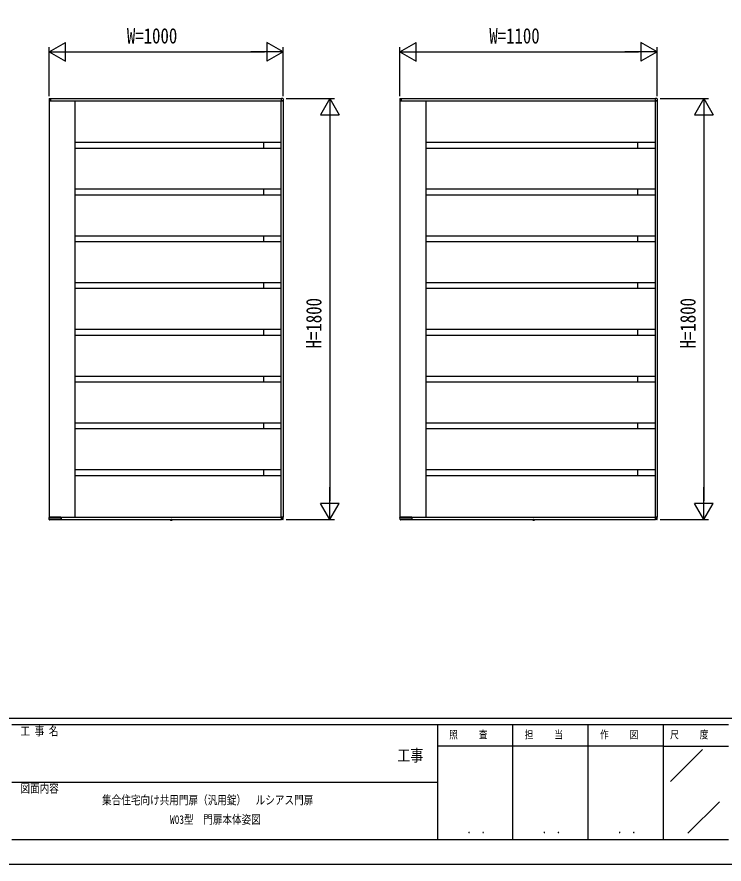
# Model space of a CAD drawing. Units: millimetres on the paper. Extents: x -297 to 297, y -210 to 210.
# Drawn here: x -1.9 to 149.3, y -210 to -28.9 of the extents above; entities that cross this region are included whole.
import ezdxf
from ezdxf.enums import TextEntityAlignment as Align

# ---------------------------------------------------------------- set-up
doc = ezdxf.new("R2010")
doc.units = ezdxf.units.MM
for name, color, linetype in [('0-1_USER1', 3, 'Continuous'), ('0-2_YKK_A1', 4, 'Continuous'), ('0-3_YKK_D', 6, 'Continuous'), ('0-4_YKK_ZWAK', 7, 'Continuous')]:
    doc.layers.add(name, color=color, linetype=linetype)
doc.styles.add('ＭＳ ゴシック', font='')
doc.styles.get('ＭＳ ゴシック').set_extended_font_data('MS Gothic')

msp = doc.modelspace()

# ---------------------------------------------------------------- linework, layer by layer
at = {"layer": '0-2_YKK_A1'}
for p, q in [((4.986, -46.417), (4.986, -46.823)), ((5.011, -46.848), (5.011, -135.848)), ((5.011, -46.848), (55.011, -46.848)), ((5.011, -46.848), (5.346, -46.848)), ((5.057, -46.342), (5.335, -46.325)), ((5.346, -46.848), (5.346, -46.848)), ((5.361, -46.348), (54.661, -46.348)), ((5.361, -46.848), (5.361, -46.348)), ((5.361, -46.833), (5.361, -46.35)), ((10.511, -46.848), (10.511, -135.848)), ((54.561, -46.848), (54.561, -135.848)), ((54.661, -46.848), (54.661, -46.348)), ((54.661, -46.833), (54.661, -46.35)), ((55.011, -46.848), (54.676, -46.848)), ((54.676, -46.848), (54.676, -46.848)), ((54.966, -46.342), (54.688, -46.325)), ((55.011, -46.848), (55.011, -135.848)), ((55.036, -46.417), (55.036, -46.823)), ((79.986, -46.417), (79.986, -46.823)), ((80.011, -46.848), (80.011, -135.848)), ((80.011, -46.848), (135.011, -46.848)), ((80.011, -46.848), (80.346, -46.848)), ((80.057, -46.342), (80.335, -46.325)), ((80.346, -46.848), (80.346, -46.848)), ((80.361, -46.348), (134.661, -46.348)), ((80.361, -46.848), (80.361, -46.348)), ((80.361, -46.833), (80.361, -46.35)), ((85.511, -46.848), (85.511, -135.848)), ((134.561, -46.848), (134.561, -135.848)), ((134.661, -46.848), (134.661, -46.348)), ((134.661, -46.833), (134.661, -46.35)), ((135.011, -46.848), (134.676, -46.848)), ((134.676, -46.848), (134.676, -46.848)), ((134.966, -46.342), (134.688, -46.325)), ((135.011, -46.848), (135.011, -135.848)), ((135.036, -46.417), (135.036, -46.823)), ((54.561, -55.723), (10.511, -55.723)), ((50.811, -55.723), (50.811, -56.973)), ((134.561, -55.723), (85.511, -55.723)), ((130.811, -55.723), (130.811, -56.973)), ((54.561, -56.973), (10.511, -56.973)), ((134.561, -56.973), (85.511, -56.973)), ((54.561, -65.723), (10.511, -65.723)), ((54.561, -66.973), (10.511, -66.973)), ((50.811, -65.723), (50.811, -66.973)), ((134.561, -65.723), (85.511, -65.723)), ((134.561, -66.973), (85.511, -66.973)), ((130.811, -65.723), (130.811, -66.973)), ((54.561, -75.723), (10.511, -75.723)), ((50.811, -75.723), (50.811, -76.973)), ((134.561, -75.723), (85.511, -75.723)), ((130.811, -75.723), (130.811, -76.973)), ((54.561, -76.973), (10.511, -76.973)), ((134.561, -76.973), (85.511, -76.973)), ((54.561, -85.723), (10.511, -85.723)), ((50.811, -85.723), (50.811, -86.973)), ((134.561, -85.723), (85.511, -85.723)), ((130.811, -85.723), (130.811, -86.973)), ((54.561, -86.973), (10.511, -86.973)), ((134.561, -86.973), (85.511, -86.973)), ((54.561, -95.723), (10.511, -95.723)), ((50.811, -95.723), (50.811, -96.973)), ((134.561, -95.723), (85.511, -95.723)), ((130.811, -95.723), (130.811, -96.973)), ((54.561, -96.973), (10.511, -96.973)), ((134.561, -96.973), (85.511, -96.973)), ((54.561, -105.723), (10.511, -105.723)), ((50.811, -105.723), (50.811, -106.973)), ((134.561, -105.723), (85.511, -105.723)), ((130.811, -105.723), (130.811, -106.973)), ((54.561, -106.973), (10.511, -106.973)), ((134.561, -106.973), (85.511, -106.973)), ((54.561, -115.723), (10.511, -115.723)), ((50.811, -115.723), (50.811, -116.973)), ((134.561, -115.723), (85.511, -115.723)), ((130.811, -115.723), (130.811, -116.973)), ((54.561, -116.973), (10.511, -116.973)), ((134.561, -116.973), (85.511, -116.973)), ((54.561, -125.723), (10.511, -125.723)), ((50.811, -125.723), (50.811, -126.973)), ((134.561, -125.723), (85.511, -125.723)), ((130.811, -125.723), (130.811, -126.973)), ((54.561, -126.973), (10.511, -126.973)), ((134.561, -126.973), (85.511, -126.973)), ((5.017, -136.35), (4.988, -135.875)), ((5.011, -135.848), (55.011, -135.848)), ((7.496, -135.848), (5.013, -135.848)), ((5.079, -136.373), (5.042, -136.373)), ((5.104, -136.349), (5.106, -136.258)), ((5.105, -136.323), (7.419, -136.323)), ((6.151, -136.243), (5.121, -136.243)), ((6.167, -136.258), (6.167, -136.299)), ((6.253, -136.299), (6.254, -136.258)), ((6.603, -136.243), (6.27, -136.243)), ((6.618, -136.258), (6.619, -136.299)), ((6.705, -136.299), (6.706, -136.258)), ((7.403, -136.243), (6.721, -136.243)), ((7.216, -136.243), (7.217, -136.299)), ((7.418, -136.258), (7.42, -136.348)), ((7.486, -136.373), (7.445, -136.373)), ((7.511, -135.863), (7.511, -136.348)), ((7.526, -135.848), (7.526, -136.348)), ((7.526, -136.348), (54.661, -136.348)), ((30.898, -136.373), (30.902, -136.348)), ((30.898, -136.373), (30.907, -136.422)), ((30.898, -136.373), (31.289, -136.373)), ((30.902, -136.348), (31.285, -136.348)), ((31.289, -136.373), (31.281, -136.422)), ((31.289, -136.373), (31.285, -136.348)), ((54.661, -136.348), (54.661, -135.848)), ((54.661, -135.863), (54.661, -136.347)), ((55.011, -135.848), (54.676, -135.848)), ((54.676, -135.848), (54.676, -135.848)), ((54.966, -136.355), (54.688, -136.372)), ((55.036, -136.28), (55.036, -135.873)), ((80.017, -136.35), (79.988, -135.875)), ((80.011, -135.848), (135.011, -135.848)), ((82.496, -135.848), (80.013, -135.848)), ((80.079, -136.373), (80.042, -136.373)), ((80.104, -136.349), (80.106, -136.258)), ((80.105, -136.323), (82.419, -136.323)), ((81.151, -136.243), (80.121, -136.243)), ((81.167, -136.258), (81.167, -136.299)), ((81.253, -136.299), (81.254, -136.258)), ((81.603, -136.243), (81.27, -136.243)), ((81.618, -136.258), (81.619, -136.299)), ((81.705, -136.299), (81.706, -136.258)), ((82.403, -136.243), (81.721, -136.243)), ((82.216, -136.243), (82.217, -136.299)), ((82.418, -136.258), (82.42, -136.348)), ((82.486, -136.373), (82.445, -136.373)), ((82.511, -135.863), (82.511, -136.348)), ((82.526, -135.848), (82.526, -136.348)), ((82.526, -136.348), (134.661, -136.348)), ((108.398, -136.373), (108.402, -136.348)), ((108.398, -136.373), (108.407, -136.422)), ((108.398, -136.373), (108.789, -136.373)), ((108.402, -136.348), (108.785, -136.348)), ((108.789, -136.373), (108.781, -136.422)), ((108.789, -136.373), (108.785, -136.348)), ((134.661, -136.348), (134.661, -135.848)), ((134.661, -135.863), (134.661, -136.347)), ((135.011, -135.848), (134.676, -135.848)), ((134.676, -135.848), (134.676, -135.848)), ((134.966, -136.355), (134.688, -136.372)), ((135.036, -136.28), (135.036, -135.873))]:
    msp.add_line(p, q, dxfattribs=at)
for points in [[(5.121, -136.243), (5.115, -136.245), (5.111, -136.247), (5.108, -136.25), (5.107, -136.253), (5.106, -136.255), (5.106, -136.258)], [(6.167, -136.258), (6.166, -136.256), (6.166, -136.254), (6.165, -136.251), (6.163, -136.249), (6.16, -136.247), (6.157, -136.244), (6.151, -136.243)], [(6.27, -136.243), (6.263, -136.245), (6.259, -136.247), (6.257, -136.25), (6.255, -136.253), (6.254, -136.255), (6.254, -136.258)], [(6.618, -136.258), (6.618, -136.256), (6.617, -136.254), (6.616, -136.251), (6.615, -136.249), (6.612, -136.247), (6.609, -136.244), (6.603, -136.243)], [(6.721, -136.243), (6.715, -136.245), (6.711, -136.247), (6.708, -136.25), (6.707, -136.253), (6.706, -136.255), (6.706, -136.258)], [(7.418, -136.258), (7.418, -136.256), (7.417, -136.254), (7.416, -136.251), (7.415, -136.249), (7.412, -136.247), (7.409, -136.244), (7.403, -136.243)], [(30.979, -136.477), (31.036, -136.362), (31.094, -136.331)], [(31.209, -136.477), (31.151, -136.362), (31.094, -136.331)], [(80.121, -136.243), (80.115, -136.245), (80.111, -136.247), (80.108, -136.25), (80.107, -136.253), (80.106, -136.255), (80.106, -136.258)], [(81.167, -136.258), (81.166, -136.256), (81.166, -136.254), (81.165, -136.251), (81.163, -136.249), (81.16, -136.247), (81.157, -136.244), (81.151, -136.243)], [(81.27, -136.243), (81.263, -136.245), (81.259, -136.247), (81.257, -136.25), (81.255, -136.253), (81.254, -136.255), (81.254, -136.258)], [(81.618, -136.258), (81.618, -136.256), (81.617, -136.254), (81.616, -136.251), (81.615, -136.249), (81.612, -136.247), (81.609, -136.244), (81.603, -136.243)], [(81.721, -136.243), (81.715, -136.245), (81.711, -136.247), (81.708, -136.25), (81.707, -136.253), (81.706, -136.255), (81.706, -136.258)], [(82.418, -136.258), (82.418, -136.256), (82.417, -136.254), (82.416, -136.251), (82.415, -136.249), (82.412, -136.247), (82.409, -136.244), (82.403, -136.243)], [(108.479, -136.477), (108.536, -136.362), (108.594, -136.331)], [(108.709, -136.477), (108.651, -136.362), (108.594, -136.331)]]:
    msp.add_lwpolyline(points, dxfattribs=at)
for centre, radius, start, end in [((5.061, -46.417), 0.075, 93.5, 180), ((5.011, -46.823), 0.025, 180, 270), ((5.336, -46.35), 0.025, 0, 93.5), ((5.346, -46.833), 0.015, 270, 0), ((54.686, -46.35), 0.025, 86.5, 180), ((54.676, -46.833), 0.015, 180, 270), ((54.961, -46.417), 0.075, 0, 86.5), ((55.011, -46.823), 0.025, 270, 0), ((80.061, -46.417), 0.075, 93.5, 180), ((80.011, -46.823), 0.025, 180, 270), ((80.336, -46.35), 0.025, 0, 93.5), ((80.346, -46.833), 0.015, 270, 0), ((134.686, -46.35), 0.025, 86.5, 180), ((134.676, -46.833), 0.015, 180, 270), ((134.961, -46.417), 0.075, 0, 86.5), ((135.011, -46.823), 0.025, 270, 0), ((5.013, -135.873), 0.025, 90, 183.5), ((5.042, -136.348), 0.025, 183.5, 269.21081), ((5.079, -136.348), 0.025, 269.18971, 359), ((6.192, -136.298), 0.025, 181, 270), ((6.228, -136.298), 0.025, 270, 359), ((6.644, -136.298), 0.025, 181, 270), ((6.68, -136.298), 0.025, 270, 359), ((7.242, -136.298), 0.025, 181, 270), ((7.445, -136.348), 0.025, 181.0014, 270.00152), ((7.486, -136.348), 0.025, 270, 0), ((7.496, -135.863), 0.015, 0, 90), ((30.951, -136.414), 0.045, 190, 239.36409), ((31.094, -136.173), 0.325, 239.36409, 300.63591), ((31.236, -136.414), 0.045, 300.63591, 350), ((54.676, -135.863), 0.015, 90, 180), ((54.686, -136.347), 0.025, 180, 273.5), ((54.961, -136.28), 0.075, 273.5, 0), ((55.011, -135.873), 0.025, 0, 90), ((80.013, -135.873), 0.025, 90, 183.5), ((80.042, -136.348), 0.025, 183.5, 269.21081), ((80.079, -136.348), 0.025, 269.18971, 359), ((81.192, -136.298), 0.025, 181, 270), ((81.228, -136.298), 0.025, 270, 359), ((81.644, -136.298), 0.025, 181, 270), ((81.68, -136.298), 0.025, 270, 359), ((82.242, -136.298), 0.025, 181, 270), ((82.445, -136.348), 0.025, 181.0014, 270.00152), ((82.486, -136.348), 0.025, 270, 0), ((82.496, -135.863), 0.015, 0, 90), ((108.451, -136.414), 0.045, 190, 239.36409), ((108.594, -136.173), 0.325, 239.36409, 300.63591), ((108.736, -136.414), 0.045, 300.63591, 350), ((134.676, -135.863), 0.015, 90, 180), ((134.686, -136.347), 0.025, 180, 273.5), ((134.961, -136.28), 0.075, 273.5, 0), ((135.011, -135.873), 0.025, 0, 90)]:
    msp.add_arc(centre, radius, start, end, dxfattribs=at)
at = {"layer": '0-3_YKK_D'}
for p, q in [((5.011, -36.348), (8.475, -34.348)), ((8.475, -38.348), (8.475, -34.348)), ((55.011, -36.348), (51.547, -34.348)), ((51.547, -34.348), (51.547, -38.348)), ((80.011, -36.348), (83.475, -34.348)), ((83.475, -38.348), (83.475, -34.348)), ((135.011, -36.348), (131.547, -34.348)), ((131.547, -34.348), (131.547, -38.348)), ((5.011, -45.848), (5.011, -35.348)), ((55.011, -45.848), (55.011, -35.348)), ((80.011, -45.848), (80.011, -35.348)), ((135.011, -45.848), (135.011, -35.348)), ((5.011, -36.348), (8.475, -38.348)), ((5.011, -36.348), (11.939, -36.348)), ((9.011, -36.348), (51.011, -36.348)), ((55.011, -36.348), (48.083, -36.348)), ((55.011, -36.348), (51.547, -38.348)), ((80.011, -36.348), (83.475, -38.348)), ((80.011, -36.348), (86.939, -36.348)), ((84.011, -36.348), (131.011, -36.348)), ((135.011, -36.348), (128.083, -36.348)), ((135.011, -36.348), (131.547, -38.348)), ((55.661, -46.35), (66.011, -46.35)), ((65.011, -46.35), (63.011, -49.814)), ((65.011, -46.35), (67.011, -49.814)), ((65.011, -46.35), (65.011, -53.278)), ((135.661, -46.35), (146.011, -46.35)), ((145.011, -46.35), (143.011, -49.814)), ((145.011, -46.35), (147.011, -49.814)), ((145.011, -46.35), (145.011, -53.278)), ((63.011, -49.814), (67.011, -49.814)), ((65.011, -50.35), (65.011, -132.35)), ((143.011, -49.814), (147.011, -49.814)), ((145.011, -50.35), (145.011, -132.35)), ((65.011, -136.35), (65.011, -129.422)), ((145.011, -136.35), (145.011, -129.422)), ((65.011, -136.35), (63.011, -132.886)), ((67.011, -132.886), (63.011, -132.886)), ((65.011, -136.35), (67.011, -132.886)), ((145.011, -136.35), (143.011, -132.886)), ((147.011, -132.886), (143.011, -132.886)), ((145.011, -136.35), (147.011, -132.886)), ((55.661, -136.35), (66.011, -136.35)), ((135.661, -136.35), (146.011, -136.35))]:
    msp.add_line(p, q, dxfattribs=at)
at = {"layer": '0-4_YKK_ZWAK'}
for p, q in [((270.001, -178.85), (-275.999, -178.85)), ((88.001, -180.25), (-2.999, -180.25)), ((104.101, -180.25), (104.101, -204.75)), ((120.201, -180.25), (120.201, -204.75)), ((136.301, -180.25), (136.301, -204.75)), ((150.301, -180.25), (136.301, -180.25)), ((136.301, -184.8), (88.001, -184.8)), ((136.301, -184.8), (150.301, -184.8)), ((137.847, -192.38), (144.703, -185.525)), ((-2.999, -192.5), (88.001, -192.5)), ((141.597, -203.419), (148.332, -196.684)), ((-2.999, -204.75), (88.001, -204.75)), ((88.001, -204.75), (136.301, -204.75)), ((136.301, -204.75), (150.301, -204.75))]:
    msp.add_line(p, q, dxfattribs=at)
msp.add_lwpolyline([(-297, -210), (297, -210), (297, 210), (-297, 210)], close=True, dxfattribs=at)
msp.add_lwpolyline([(136.301, -180.25), (88.001, -180.25), (88.001, -204.75)], dxfattribs=at)

# ---------------------------------------------------------------- texts
at = {"layer": '0-1_USER1', "style": 'ＭＳ ゴシック', "width": 0.8}
for s, p in [('集合住宅向け共用門扉（汎用錠）\u3000ルシアス門扉', (16.301, -197.792)), ('W03型\u3000門扉本体姿図', (30.835, -201.958))]:
    msp.add_text(s, height=1.833, dxfattribs=at).set_placement(p, align=Align.BOTTOM_LEFT)
at = {"layer": '0-3_YKK_D', "style": 'ＭＳ ゴシック', "width": 0.8}
for s, p in [('W=1000', (21.611, -35.548)), ('W=1100', (99.111, -35.548))]:
    msp.add_text(s, height=3.299, dxfattribs=at).set_placement(p, align=Align.BOTTOM_LEFT)
for p in [(64.211, -99.75), (144.211, -99.75)]:
    msp.add_text('H=1800', height=3.299, rotation=90, dxfattribs=at).set_placement(p, align=Align.BOTTOM_LEFT)
at = {"layer": '0-4_YKK_ZWAK', "style": 'ＭＳ ゴシック', "width": 0.8}
for s, height, p in [('工 事 名', 1.833, (-1.161, -183.05)), ('照     査', 1.65, (90.531, -183.65)), ('担     当', 1.65, (106.691, -183.65)), ('作     図', 1.65, (122.791, -183.65)), ('尺     度', 1.65, (137.781, -183.65)), ('工事', 2.566, (79.413, -188.823)), ('図面内容', 1.833, (-1.161, -195.3)), ('． ．', 1.814, (94.3, -204.005)), ('． ．', 1.814, (110.4, -204.005)), ('． ．', 1.814, (126.5, -204.005))]:
    msp.add_text(s, height=height, dxfattribs=at).set_placement(p, align=Align.BOTTOM_LEFT)

doc.saveas('drawing.dxf')
